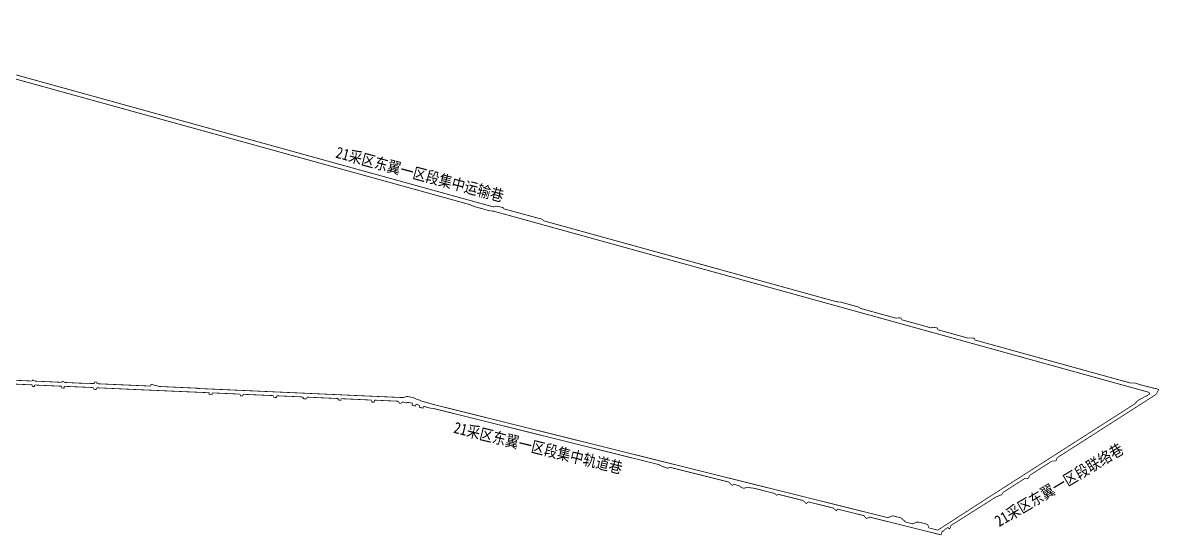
# Model space of a CAD drawing. Extents: x 39491721 to 39501025, y 3850790 to 3853755.
# Drawn here: x 39499539 to 39501025, y 3852457 to 3853128 of the extents above; entities that cross this region are included whole.
import ezdxf

# ---------------------------------------------------------------- set-up
doc = ezdxf.new("R2010")
doc.units = 0
doc.header["$MEASUREMENT"] = 0
doc.linetypes.add('ACAD_ISO03W100', pattern=[30, 12, -18])
for name, color, linetype in [('7煤煤巷', 7, 'Continuous'), ('岩巷', 7, 'Continuous'), ('防尘', 7, 'ACAD_ISO03W100')]:
    doc.layers.add(name, color=color, linetype=linetype)
doc.styles.get("Standard").update_dxf_attribs({"font": ''})
doc.styles.get('Standard').set_extended_font_data('SimSun')

msp = doc.modelspace()

# ---------------------------------------------------------------- linework, layer by layer
at = {"layer": '7煤煤巷', "color": 7, "const_width": 1}
for points in [[(39499706.5, 3852654.5), (39499705.8, 3852652.1)], [(39499717.3, 3852651.6), (39499706.5, 3852654.5)], [(39499709.3, 3852646.6), (39499742.7, 3852645.1)]]:
    msp.add_lwpolyline(points, dxfattribs=at)
at = {"layer": '岩巷', "color": 23, "const_width": 1}
for points in [[(39499264.9, 3853127.3), (39500124.9, 3852889.3)], [(39499456.3, 3853079.9), (39500154.1, 3852886.7)], [(39500124.9, 3852889.3), (39500124.8, 3852888.9), (39500129.9, 3852886.9), (39500140.7, 3852884.1), (39500145.2, 3852882.6), (39500151.6, 3852881.2), (39500154.5, 3852881.1)], [(39500220.2, 3852868.4), (39500220.2, 3852868.4), (39500219.2, 3852869.4), (39500217, 3852870.9), (39500212.9, 3852871.9), (39500199.6, 3852875.5), (39500189, 3852878.4), (39500175.6, 3852882.1), (39500167.6, 3852884.2), (39500167.4, 3852885.5), (39500163.3, 3852886.6), (39500159.5, 3852887.6), (39500156.9, 3852887.2), (39500154.1, 3852886.7)], [(39500154.5, 3852881.1), (39500715.4, 3852725.9)], [(39500220.2, 3852868.4), (39500450.9, 3852804.6)], [(39500220.2, 3852868.4), (39500603.3, 3852762.4)], [(39500603.3, 3852762.4), (39500607.9, 3852762.2), (39500631.7, 3852755.6), (39500634.7, 3852753.7)], [(39500634.3, 3852753.8), (39500681, 3852740.9)], [(39500681, 3852740.9), (39500684.6, 3852741.5), (39500687.3, 3852741.3), (39500688, 3852739)], [(39500688, 3852739), (39500707.5, 3852733.6)], [(39500707.5, 3852733.6), (39500726.6, 3852728.3)], [(39500715.4, 3852725.9), (39501011.4, 3852644)], [(39500726.6, 3852728.3), (39500729.5, 3852729), (39500731.9, 3852728.7), (39500735.1, 3852728.1), (39500735.3, 3852725.9)], [(39500735.3, 3852725.9), (39500774.9, 3852714.9)], [(39500774.9, 3852714.9), (39500778, 3852715), (39500780.2, 3852715), (39500782.2, 3852714.8), (39500783.4, 3852714.7), (39500783.9, 3852713), (39500784.3, 3852712.3)], [(39500784.3, 3852712.3), (39500987.7, 3852656)], [(39499517.3, 3852660.2), (39499551.4, 3852658.7)], [(39499551.4, 3852659.9), (39499554.4, 3852659.7)], [(39499551.4, 3852658.7), (39499551.4, 3852659.9)], [(39499554.4, 3852658.6), (39499590.1, 3852657)], [(39499590.1, 3852658.1), (39499592.7, 3852658)], [(39499590.1, 3852657), (39499590.1, 3852658.1)], [(39499590.1, 3852658.1), (39499592.7, 3852658)], [(39499592.7, 3852656.9), (39499592.7, 3852658)], [(39499592.7, 3852656.9), (39499614.2, 3852655.9)], [(39499632.5, 3852657.4), (39499632.4, 3852655.4)], [(39499635.7, 3852657.3), (39499632.5, 3852657.4)], [(39499635.7, 3852657.3), (39499635.6, 3852655.2)], [(39500987.7, 3852656), (39500990.7, 3852656.1), (39500993.3, 3852656.2), (39500999.4, 3852654.1), (39501005.8, 3852652.4), (39501010.8, 3852651.1), (39501013, 3852650.6), (39501017.6, 3852649.4), (39501019.5, 3852649)], [(39499516.2, 3852655.2), (39499551.2, 3852653.7)], [(39499551.2, 3852653.7), (39499551.1, 3852651.7), (39499554, 3852651.5), (39499554.1, 3852653.5)], [(39499554.1, 3852653.5), (39499589.7, 3852651.9)], [(39499589.7, 3852651.9), (39499589.6, 3852649.5), (39499592.8, 3852649.4), (39499592.9, 3852651.8)], [(39499592.9, 3852651.8), (39499627.2, 3852650.3)], [(39499614.2, 3852655.9), (39499632.4, 3852655.4)], [(39499627.2, 3852650.3), (39499631, 3852650.1)], [(39499627.2, 3852650.3), (39499631, 3852650.1)], [(39499631, 3852650.1), (39499631.8, 3852647.8), (39499634.6, 3852647.6), (39499635.6, 3852649.9)], [(39499631, 3852650.1), (39499631.8, 3852647.8), (39499634.6, 3852647.6), (39499635.6, 3852649.9)], [(39499635.6, 3852655.2), (39499705.8, 3852652.1)], [(39499635.6, 3852649.9), (39499688, 3852647.5)], [(39499688, 3852647.5), (39499709.3, 3852646.6)], [(39499717.3, 3852651.6), (39499767.5, 3852649.3), (39499767.5, 3852649), (39500034.3, 3852637.1)], [(39499742.7, 3852645.1), (39499782.5, 3852643.4)], [(39499782.5, 3852643.4), (39499782.4, 3852641.4), (39499786.4, 3852641.2), (39499786.5, 3852643.2)], [(39499786.3, 3852643.2), (39499822.5, 3852641.6)], [(39499822.5, 3852641.6), (39499823.1, 3852640.4), (39499823.3, 3852639.4), (39499826.4, 3852639.1), (39499826.6, 3852640.7), (39499827.5, 3852641.3)], [(39499827.5, 3852641.3), (39499867, 3852639.6)], [(39500800.9, 3852505.8), (39500993, 3852628.8), (39500995.3, 3852631.3), (39500996.1, 3852632.2), (39500997.5, 3852633.4), (39500998.1, 3852633.8), (39500998.6, 3852634.1), (39501000.9, 3852635.3), (39501002.4, 3852636.1), (39501006.3, 3852638.4), (39501008.8, 3852639.3), (39501010.6, 3852640.6), (39501012, 3852641.4), (39501012.5, 3852641.6), (39501012.3, 3852642.2), (39501012.1, 3852642.9), (39501011.4, 3852644)], [(39501019.5, 3852649), (39501020.8, 3852648.9), (39501023.6, 3852647.7), (39501024.4, 3852647.7), (39501024.6, 3852647.7)], [(39501024.4, 3852647.7), (39501021.1, 3852641.3)], [(39499867, 3852639.6), (39499866.9, 3852637.3), (39499870.7, 3852637.1), (39499870.8, 3852639.4)], [(39499870.8, 3852639.4), (39499903.2, 3852638)], [(39499911, 3852637.6), (39499909.1, 3852635.3), (39499905.4, 3852635.5), (39499905.5, 3852637.4), (39499903.2, 3852638)], [(39499911, 3852637.6), (39499928.5, 3852636.8)], [(39499911, 3852637.6), (39499951.2, 3852635.8)], [(39499951.2, 3852635.8), (39499951.1, 3852633.8), (39499955, 3852633.6), (39499955, 3852635.6)], [(39499955.2, 3852635.6), (39499994.9, 3852633.8)], [(39499994.9, 3852633.8), (39499995.4, 3852631.1), (39499998.2, 3852631), (39499998.9, 3852633.7)], [(39499998.9, 3852633.7), (39500020.2, 3852632.7)], [(39500020.2, 3852632.7), (39500029.3, 3852632.3)], [(39500076.7, 3852627.8), (39500669.8, 3852479.9)], [(39500891.4, 3852558.2), (39501021.1, 3852641.3)], [(39500075.5, 3852622.9), (39500072, 3852623.1)], [(39500075.5, 3852622.9), (39500370.7, 3852549.3)], [(39500856.2, 3852535.6), (39500884.7, 3852553.9)], [(39500884.7, 3852553.9), (39500889, 3852553.9), (39500890.4, 3852554.8), (39500891.4, 3852558.2)], [(39500370.7, 3852549.3), (39500374.3, 3852547.3), (39500377.4, 3852546.2), (39500379.9, 3852545.5), (39500382, 3852544.5), (39500382.7, 3852544.7), (39500383.4, 3852545.4), (39500384.8, 3852545.8)], [(39500384.8, 3852545.8), (39500462, 3852526.5)], [(39500523, 3852511.3), (39500495.2, 3852518.3), (39500490, 3852519), (39500488, 3852519.4), (39500485.2, 3852519.5), (39500483.3, 3852518.7), (39500481.8, 3852518.3), (39500479.6, 3852518.9), (39500478.1, 3852519.7), (39500476.5, 3852521.2), (39500474, 3852521.9), (39500470.9, 3852522.9), (39500469, 3852523.4), (39500466.7, 3852522.1), (39500464.3, 3852523.9), (39500463.8, 3852524.7), (39500462, 3852526.5)], [(39500820.8, 3852512.9), (39500849.6, 3852531.4)], [(39500849.6, 3852531.4), (39500852.8, 3852531.1), (39500852.8, 3852531.1), (39500854.1, 3852532), (39500856.2, 3852535.6)], [(39500527.2, 3852510.3), (39500559.1, 3852502.3)], [(39500812.1, 3852507.4), (39500813.7, 3852507.3), (39500815, 3852508.5), (39500816.6, 3852509.3), (39500817.2, 3852509.6), (39500818.1, 3852509.3), (39500819.3, 3852510.4), (39500820.2, 3852511.8), (39500820.8, 3852512.9)], [(39500566.2, 3852500.5), (39500598.7, 3852492.4)], [(39500735.4, 3852463.5), (39500800.9, 3852505.8)], [(39500803.4, 3852501.8), (39500752.6, 3852469.6)], [(39500803.4, 3852501.8), (39500812.1, 3852507.4)], [(39500604, 3852491.1), (39500639.1, 3852482.4)], [(39500638.9, 3852482.4), (39500641.9, 3852478.7), (39500646.7, 3852480.5)], [(39500646.7, 3852480.5), (39500739.8, 3852457.3)], [(39500669.8, 3852479.9), (39500673.1, 3852481), (39500674.9, 3852481.8), (39500676, 3852482.3), (39500678.1, 3852481.8), (39500680.7, 3852481.1), (39500682.9, 3852480.7), (39500684.4, 3852480.3), (39500685.8, 3852480.1), (39500686.8, 3852479.7), (39500687.5, 3852479.4), (39500688.8, 3852478.1), (39500690.7, 3852476.6), (39500691.1, 3852476.2), (39500692.5, 3852474.8), (39500693.7, 3852473.9)], [(39500693.7, 3852473.9), (39500702.5, 3852471.7)], [(39500702.5, 3852471.7), (39500707.8, 3852474), (39500710.6, 3852473.9), (39500712.8, 3852473.5), (39500717.1, 3852472.3), (39500720.5, 3852471.5), (39500722.4, 3852470.4), (39500723.7, 3852466.4)], [(39500723.7, 3852466.4), (39500735.4, 3852463.5)], [(39500745.1, 3852464.8), (39500743.6, 3852463.2), (39500743, 3852462.2)], [(39500748.7, 3852467.1), (39500745.1, 3852464.8)], [(39500748.7, 3852467.1), (39500750.6, 3852465.1), (39500752.1, 3852467.1), (39500752.6, 3852469.6)], [(39500741, 3852462.1), (39500739.8, 3852457.3)], [(39500743, 3852462.2), (39500741, 3852462.1)]]:
    msp.add_lwpolyline(points, dxfattribs=at)
for points, elevation in [([(39500048.5, 3852629.7), (39500042.3, 3852630.7), (39500042.3, 3852630.7), (39500040.7, 3852630), (39500038, 3852630.7), (39500036, 3852631.2), (39500035, 3852631), (39500034.4, 3852630.8), (39500033.6, 3852629.6), (39500031.1, 3852629.6), (39500030.7, 3852631.1), (39500029.3, 3852632.3)], -913.5), ([(39500034.3, 3852637.1), (39500035.9, 3852637.1), (39500038.8, 3852637.8), (39500040.9, 3852638.7), (39500041.4, 3852638.6), (39500050.1, 3852636.8), (39500050.3, 3852636.6), (39500053.5, 3852635), (39500055.3, 3852634.4), (39500056.7, 3852634), (39500059, 3852633.4), (39500059.3, 3852632.7), (39500059.3, 3852632.7)], -915.4), ([(39500048.5, 3852629.7), (39500047.8, 3852627), (39500052.3, 3852625.9), (39500053, 3852628.5)], -913.5), ([(39500053, 3852628.5), (39500057.9, 3852626.6)], -913.5), ([(39500057.9, 3852626.6), (39500057.4, 3852624.4), (39500062.1, 3852623.2), (39500062.7, 3852625.7)], -729), ([(39500059.3, 3852632.7), (39500076.7, 3852627.8)], -915.4), ([(39500072, 3852623.1), (39500062.7, 3852625.7)], -913.5), ([(39500522.4, 3852511.5), (39500524.6, 3852509.2), (39500527.2, 3852510.3)], 0), ([(39500559.1, 3852502.3), (39500563.5, 3852498.3), (39500566.2, 3852500.5)], 0), ([(39500598.7, 3852492.4), (39500602.9, 3852488.8), (39500604, 3852491.1)], 0)]:
    msp.add_lwpolyline(points, dxfattribs=dict(at, elevation=elevation))

# ---------------------------------------------------------------- texts
at = {"layer": '防尘', "linetype": 'Continuous', "width": 0.85}
for s, rotation, p in [('21采区东翼一区段集中运输巷', 345.0642, (39499946.9, 3852951.4)), ('21采区东翼一区段集中轨道巷', 346.1867, (39500101.2, 3852591.1)), ('21采区东翼一区段联络巷', 30.7298, (39500815.6, 3852467.3))]:
    msp.add_text(s, height=15, rotation=rotation, dxfattribs=at).set_placement(p)

doc.saveas('drawing.dxf')
